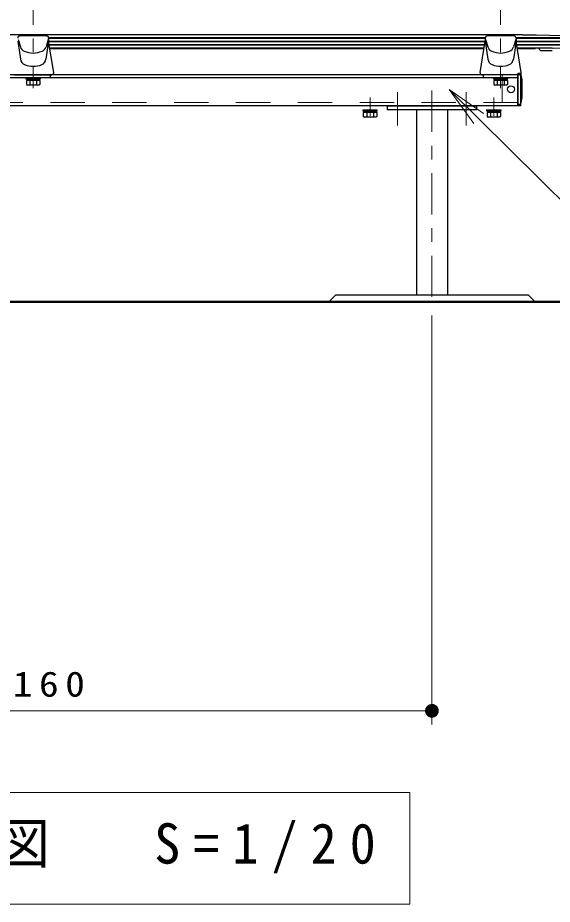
# Model space of a CAD drawing. Units: millimetres on the paper, scale 1:20. Extents: x -385 to 0, y 0 to 267.
# Drawn here: x -259.5 to -220.7, y 72.6 to 137.1 of the extents above; entities that cross this region are included whole.
import ezdxf

# ---------------------------------------------------------------- set-up
doc = ezdxf.new("R2010")
doc.units = ezdxf.units.MM
doc.linetypes.add('USER1', pattern=[4.5, 2.5, -2])
doc.linetypes.add('USER2', pattern=[6, 3, -1, 1, -1])
doc.layers.add('1_20', color=7, linetype='Continuous', lineweight=25)
doc.styles.add('ＭＳ ゴシック', font='')
doc.styles.get('ＭＳ ゴシック').set_extended_font_data('MS Gothic')

# ---------------------------------------------------------------- blocks, each defined once
blk = doc.blocks.new('filled_dot')
at = {"color": 0, "linetype": 'Continuous', "lineweight": -2, "const_width": 1.25}
blk.add_lwpolyline([(-0.625, 0, 1), (0.625, 0, 1)], format="xyb", close=True, dxfattribs=at)

msp = doc.modelspace()

# ---------------------------------------------------------------- linework, layer by layer
at = {"layer": '1_20', "linetype": 'USER2', "lineweight": 13}
for p, q in [((-258.425, 157.583), (-258.425, 132.01)), ((-224.425, 157.583), (-224.425, 132.01))]:
    msp.add_line(p, q, dxfattribs=at)
at = {"layer": '1_20', "color": 40}
for p, q in [((-222.834, 135.84), (-294.925, 135.84)), ((-225.55, 135.618), (-257.3, 135.618)), ((-216.736, 135.618), (-223.3, 135.618)), ((-225.554, 135.369), (-257.295, 135.369)), ((-225.595, 135.121), (-257.255, 135.121)), ((-225.635, 134.872), (-257.214, 134.872)), ((-225.643, 134.828), (-257.207, 134.828)), ((-215.003, 135.369), (-223.295, 135.369)), ((-215.05, 135.121), (-223.255, 135.121)), ((-220.675, 134.872), (-223.214, 134.872)), ((-221.925, 134.828), (-223.207, 134.828)), ((-220.675, 134.872), (-213.686, 135.181))]:
    msp.add_line(p, q, dxfattribs=at)
at = {"layer": '1_20', "color": 190}
for p, q in [((-259.55, 135.396), (-259.356, 134.071)), ((-259.522, 135.51), (-259.36, 134.973)), ((-257.3, 135.396), (-257.494, 134.071)), ((-257.327, 135.51), (-257.49, 134.973)), ((-257.3, 135.61), (-257.3, 135.396)), ((-256.927, 133.114), (-257.3, 135.396)), ((-225.923, 133.114), (-225.55, 135.396)), ((-225.55, 135.61), (-225.55, 135.396)), ((-225.55, 135.396), (-225.356, 134.071)), ((-225.522, 135.51), (-225.36, 134.973)), ((-223.3, 135.396), (-223.494, 134.071)), ((-223.327, 135.51), (-223.49, 134.973)), ((-223.3, 135.61), (-223.3, 135.396)), ((-222.927, 133.114), (-223.3, 135.396)), ((-259.775, 132.94), (-257.075, 132.94)), ((-223.075, 132.94), (-225.775, 132.94))]:
    msp.add_line(p, q, dxfattribs=at)
at = {"layer": '1_20', "color": 12, "lineweight": 13}
for p, q in [((-225.55, 135.592), (-257.3, 135.592)), ((-216.554, 135.592), (-223.3, 135.592)), ((-225.558, 135.343), (-257.291, 135.343)), ((-225.599, 135.095), (-257.251, 135.095)), ((-214.82, 135.343), (-223.291, 135.343)), ((-215.642, 135.095), (-223.251, 135.095))]:
    msp.add_line(p, q, dxfattribs=at)
at = {"layer": '1_20'}
for p, q in [((-221.925, 134.828), (-221.925, 134.872)), ((-223.175, 133.058), (-223.175, 130.808)), ((-223.175, 133.058), (-222.975, 133.058)), ((-222.975, 133.058), (-222.975, 130.808)), ((-222.975, 133.058), (-222.875, 132.583)), ((-222.95, 130.69), (-222.95, 132.94)), ((-258.95, 132.715), (-257.9, 132.715)), ((-258.95, 132.715), (-258.95, 132.64)), ((-258.95, 132.64), (-257.9, 132.64)), ((-258.885, 132.64), (-258.885, 132.515)), ((-257.965, 132.64), (-258.885, 132.64)), ((-257.965, 132.515), (-258.885, 132.515)), ((-258.458, 132.64), (-258.425, 132.515)), ((-258.425, 132.64), (-258.391, 132.515)), ((-257.965, 132.64), (-257.965, 132.515)), ((-257.9, 132.64), (-257.9, 132.715)), ((-224.95, 132.715), (-223.9, 132.715)), ((-224.95, 132.715), (-224.95, 132.64)), ((-224.95, 132.64), (-223.9, 132.64)), ((-224.885, 132.64), (-224.885, 132.515)), ((-223.965, 132.64), (-224.885, 132.64)), ((-223.965, 132.515), (-224.885, 132.515)), ((-224.458, 132.64), (-224.425, 132.515)), ((-224.425, 132.64), (-224.391, 132.515)), ((-223.965, 132.64), (-223.965, 132.515)), ((-223.9, 132.64), (-223.9, 132.715)), ((-222.875, 132.583), (-222.875, 131.283)), ((-222.875, 131.283), (-222.975, 130.808)), ((-234.45, 130.39), (-233.4, 130.39)), ((-234.45, 130.39), (-234.45, 130.315)), ((-234.45, 130.315), (-233.4, 130.315)), ((-234.385, 130.315), (-234.385, 130.19)), ((-233.465, 130.315), (-234.385, 130.315)), ((-233.958, 130.315), (-233.925, 130.19)), ((-233.925, 130.315), (-233.891, 130.19)), ((-233.465, 130.315), (-233.465, 130.19)), ((-233.4, 130.315), (-233.4, 130.39)), ((-225.45, 130.39), (-224.4, 130.39)), ((-225.45, 130.39), (-225.45, 130.315)), ((-225.45, 130.315), (-224.4, 130.315)), ((-225.385, 130.315), (-225.385, 130.19)), ((-224.465, 130.315), (-225.385, 130.315)), ((-224.958, 130.315), (-224.925, 130.19)), ((-224.925, 130.315), (-224.891, 130.19)), ((-224.465, 130.315), (-224.465, 130.19)), ((-224.4, 130.315), (-224.4, 130.39)), ((-223.175, 130.808), (-222.975, 130.808)), ((-233.465, 130.19), (-234.385, 130.19)), ((-224.465, 130.19), (-225.385, 130.19)), ((-236.425, 116.94), (-236.925, 116.44)), ((-236.425, 116.94), (-222.425, 116.94)), ((-222.425, 116.94), (-221.925, 116.44))]:
    msp.add_line(p, q, dxfattribs=at)
at = {"layer": '1_20', "color": 4}
for p, q in [((-221.425, 134.706), (-220.675, 134.706)), ((-222.95, 132.94), (-293.9, 132.94)), ((-257.175, 132.715), (-257.175, 132.94)), ((-225.675, 132.715), (-225.675, 132.94)), ((-223.175, 130.69), (-223.175, 132.94)), ((-223.175, 132.715), (-293.675, 132.715)), ((-222.95, 130.69), (-293.9, 130.69)), ((-232.675, 130.69), (-226.175, 130.69)), ((-232.675, 130.69), (-232.675, 130.39)), ((-226.175, 130.39), (-232.675, 130.39)), ((-230.55, 130.39), (-230.55, 116.94)), ((-228.3, 130.39), (-228.3, 116.94)), ((-226.175, 130.69), (-226.175, 130.39))]:
    msp.add_line(p, q, dxfattribs=at)
at = {"layer": '1_20', "color": 4, "linetype": 'USER2', "lineweight": 13}
for p, q in [((-258.425, 133.315), (-258.425, 131.974)), ((-224.425, 133.315), (-224.425, 131.974)), ((-231.925, 131.685), (-231.925, 129.247)), ((-229.425, 131.788), (-229.425, 116.44)), ((-229.425, 131.788), (-229.425, 116.44)), ((-226.925, 131.685), (-226.925, 129.247)), ((-233.925, 131.29), (-233.925, 129.949)), ((-224.925, 131.29), (-224.925, 129.949))]:
    msp.add_line(p, q, dxfattribs=at)
at = {"layer": '1_20', "linetype": 'USER1', "lineweight": 13}
for p, q in [((-224.325, 132.95), (-223.175, 132.95)), ((-224.325, 132.95), (-224.325, 130.915)), ((-224.325, 130.915), (-223.175, 130.915))]:
    msp.add_line(p, q, dxfattribs=at)
at = {"layer": '1_20', "color": 131}
for p, q in [((-257.934, 132.515), (-258.916, 132.515)), ((-258.916, 132.515), (-258.916, 132.24)), ((-258.916, 132.24), (-258.837, 132.195)), ((-258.012, 132.195), (-258.837, 132.195)), ((-258.67, 132.515), (-258.67, 132.24)), ((-258.179, 132.515), (-258.179, 132.24)), ((-257.934, 132.24), (-258.012, 132.195)), ((-257.934, 132.515), (-257.934, 132.24)), ((-223.934, 132.515), (-224.916, 132.515)), ((-224.916, 132.515), (-224.916, 132.24)), ((-224.916, 132.24), (-224.837, 132.195)), ((-224.012, 132.195), (-224.837, 132.195)), ((-224.67, 132.515), (-224.67, 132.24)), ((-224.179, 132.515), (-224.179, 132.24)), ((-223.934, 132.24), (-224.012, 132.195)), ((-223.934, 132.515), (-223.934, 132.24)), ((-233.434, 130.19), (-234.416, 130.19)), ((-234.416, 130.19), (-234.416, 129.915)), ((-234.416, 129.915), (-234.337, 129.87)), ((-233.512, 129.87), (-234.337, 129.87)), ((-234.17, 130.19), (-234.17, 129.915)), ((-233.679, 130.19), (-233.679, 129.915)), ((-233.434, 129.915), (-233.512, 129.87)), ((-233.434, 130.19), (-233.434, 129.915)), ((-224.434, 130.19), (-225.416, 130.19)), ((-225.416, 130.19), (-225.416, 129.915)), ((-225.416, 129.915), (-225.337, 129.87)), ((-224.512, 129.87), (-225.337, 129.87)), ((-225.17, 130.19), (-225.17, 129.915)), ((-224.679, 130.19), (-224.679, 129.915)), ((-224.434, 129.915), (-224.512, 129.87)), ((-224.434, 130.19), (-224.434, 129.915))]:
    msp.add_line(p, q, dxfattribs=at)
at = {"layer": '1_20', "lineweight": 13}
for p, q in [((-226.381, 129.411), (-228.161, 131.877)), ((-228.161, 131.877), (-225.677, 130.122)), ((-228.161, 131.877), (-226.029, 129.766)), ((-229.425, 115.44), (-229.425, 85.693)), ((-229.425, 86.693), (-287.425, 86.693)), ((-231.025, 80.759), (-273.825, 80.759)), ((-231.025, 72.626), (-231.025, 80.759)), ((-273.825, 72.626), (-231.025, 72.626))]:
    msp.add_line(p, q, dxfattribs=at)
at = {"layer": '1_20', "color": 4, "linetype": 'USER1', "lineweight": 13}
msp.add_line((-223.175, 130.915), (-293.675, 130.915), dxfattribs=at)
at = {"layer": '1_20', "lineweight": 50}
msp.add_line((-279.925, 116.44), (-212.19, 116.44), dxfattribs=at)
at = {"layer": '1_20', "color": 40}
msp.add_lwpolyline([(-222.834, 135.84), (-221.846, 135.837), (-220.881, 135.825), (-219.961, 135.805), (-219.108, 135.779), (-218.342, 135.746), (-217.68, 135.708), (-217.138, 135.664), (-216.728, 135.617)], dxfattribs=at)
at = {"layer": '1_20', "lineweight": 13}
msp.add_lwpolyline([(-228.161, 131.877), (-214.953, 118.8), (-190.707, 118.8)], dxfattribs=at)
at = {"layer": '1_20'}
msp.add_circle((-223.675, 131.89), 0.25, dxfattribs=at)
at = {"layer": '1_20', "color": 190}
for centre, radius, start, end in [((-259.4, 135.61), 0.15, 91.62387, 180), ((-258.425, 101.218), 34.556, 88.37613, 91.62387), ((-257.45, 135.61), 0.15, 0, 88.37613), ((-225.4, 135.61), 0.15, 91.62387, 180), ((-224.425, 101.218), 34.556, 88.37613, 91.62387), ((-223.45, 135.61), 0.15, 0, 88.37613), ((-258.881, 135.118), 0.5, 196.80373, 246.74202), ((-257.968, 135.118), 0.5, 293.25798, 343.19626), ((-224.881, 135.118), 0.5, 196.80373, 246.74202), ((-223.968, 135.118), 0.5, 293.25798, 343.19626), ((-258.425, 136.18), 1.656, 246.74202, 293.25798), ((-224.425, 136.18), 1.656, 246.74202, 293.25798), ((-258.861, 134.144), 0.5, 188.33609, 247.83332), ((-258.425, 135.215), 1.656, 247.83332, 292.16668), ((-257.989, 134.144), 0.5, 292.16668, 351.66391), ((-224.861, 134.144), 0.5, 188.33609, 247.83332), ((-224.425, 135.215), 1.656, 247.83332, 292.16668), ((-223.989, 134.144), 0.5, 292.16668, 351.66391), ((-257.075, 133.09), 0.15, 270, 9.2867), ((-225.775, 133.09), 0.15, 170.7133, 270), ((-223.075, 133.09), 0.15, 270, 9.2867)]:
    msp.add_arc(centre, radius, start, end, dxfattribs=at)
at = {"layer": '1_20', "color": 4}
msp.add_arc((-221.425, 134.956), 0.25, 199.55738, 270, dxfattribs=at)
at = {"layer": '1_20', "color": 131}
for centre, radius, start, end in [((-258.793, 132.453), 0.245, 240.00001, 299.99999), ((-258.425, 132.884), 0.689, 249.136, 290.864), ((-258.057, 132.453), 0.245, 240.00001, 299.99999), ((-224.793, 132.453), 0.245, 240.00001, 299.99999), ((-224.425, 132.884), 0.689, 249.136, 290.864), ((-224.057, 132.453), 0.245, 240.00001, 299.99999), ((-234.293, 130.128), 0.245, 240.00001, 299.99999), ((-233.925, 130.559), 0.689, 249.136, 290.864), ((-233.557, 130.128), 0.245, 240.00001, 299.99999), ((-225.293, 130.128), 0.245, 240.00001, 299.99999), ((-224.925, 130.559), 0.689, 249.136, 290.864), ((-224.557, 130.128), 0.245, 240.00001, 299.99999)]:
    msp.add_arc(centre, radius, start, end, dxfattribs=at)

# ---------------------------------------------------------------- block references
at = {"layer": '1_20', "lineweight": 13, "xscale": 0.4, "yscale": 0.4, "rotation": 180}
msp.add_blockref('filled_dot', (-229.425, 86.693), dxfattribs=at)

# ---------------------------------------------------------------- texts
at = {"layer": '1_20', "style": 'ＭＳ ゴシック'}
for s, insert, char_height, attachment_point in [('\\T1.33;\\W1.15;1160', (-258.004, 87.693), 1.833, 8), ('\\T1.5;\\W0.95;立面図\u3000S=1/20', (-272.425, 76.693), 2.933, 4)]:
    msp.add_mtext(s, dxfattribs=dict(at, insert=insert, char_height=char_height, attachment_point=attachment_point))

doc.saveas('drawing.dxf')
